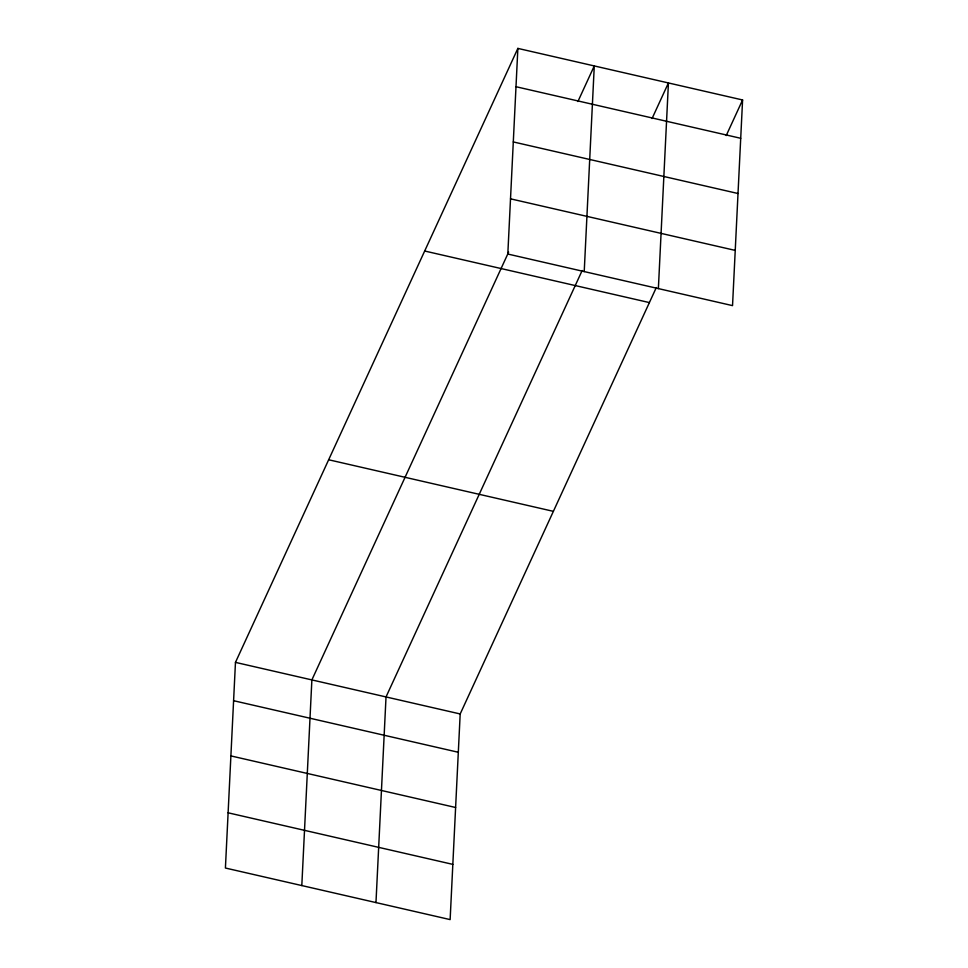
<?xml version="1.0" encoding="UTF-8"?>
<svg xmlns="http://www.w3.org/2000/svg" width="968" height="968" viewBox="0 0 968 968"><rect width="100%" height="100%" fill="white"/><g stroke="black" fill="none" stroke-linecap="round" stroke-linejoin="round"><path stroke-width="1.45" d="M517.868 48.4L507.813 254.039L732.534 305.622L742.589 99.97L517.868 48.4L235.466 662.378L225.411 868.03L450.132 919.6L460.187 713.96L656.316 287.532M301.81 885.563L311.877 679.911L508.636 252.116M375.971 902.575L386.026 696.936L582.167 270.508M584.224 271.584L594.279 65.933L577.908 101.531M658.373 288.597L668.428 82.958L652.057 118.544M726.218 135.568L742.589 99.97M516.005 86.721L740.714 138.291M513.294 141.933L738.015 193.503M510.511 198.827L735.232 250.397M424.686 251.014L649.395 302.585M328.66 459.764L553.381 511.346M235.466 662.378L460.187 713.96M233.591 700.699L458.312 752.269M230.892 755.911L455.613 807.494M228.109 812.805L452.83 864.376"/></g></svg>
